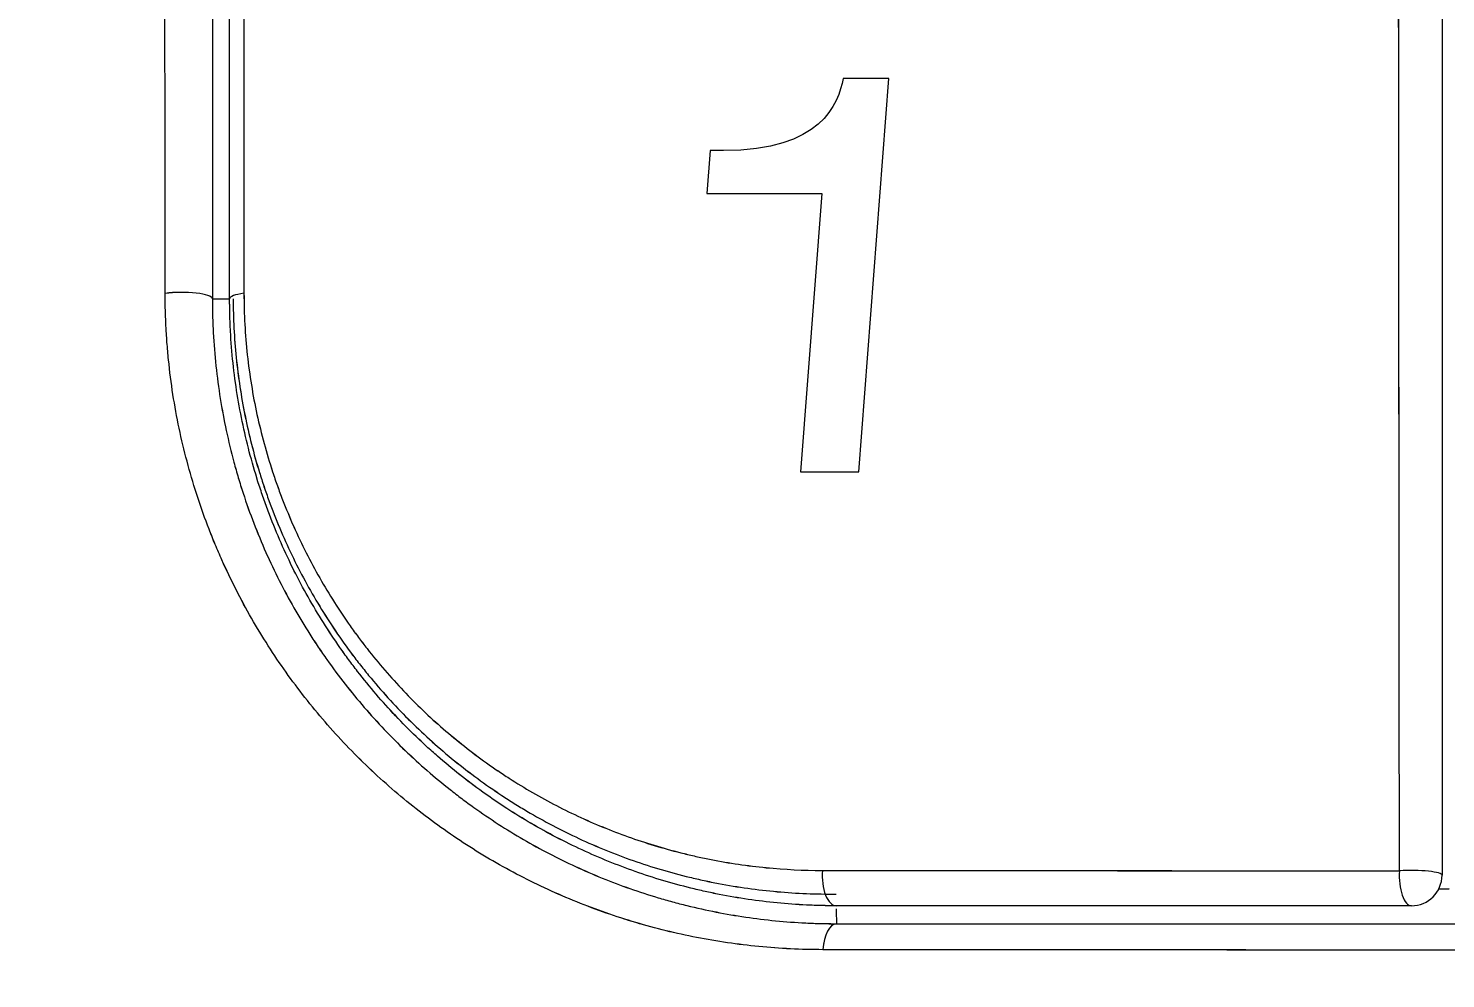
# Model space of a CAD drawing. Extents: x 2963 to 9049, y -570 to 1982.
# Drawn here: x 6577.99 to 6601.12, y 221 to 236.5 of the extents above; entities that cross this region are included whole.
import ezdxf

# ---------------------------------------------------------------- set-up
doc = ezdxf.new("R2010")
doc.units = 0
doc.header["$LTSCALE"] = 20
doc.header["$MEASUREMENT"] = 0
doc.linetypes.add('CENTER', pattern=[2, 1.25, -0.25, 0.25, -0.25])
doc.layers.get('0').update_dxf_attribs({"linetype": 'CONTINUOUS'})
doc.layers.get('DEFPOINTS').update_dxf_attribs({"linetype": 'CONTINUOUS'})
doc.layers.add('1', color=7, linetype='CONTINUOUS')
doc.styles.get("Standard").update_dxf_attribs({"font": 'NanumGothic.ttf'})
doc.dimstyles.get("Standard").update_dxf_attribs({"dimtxt": 2.7, "dimasz": 2.5, "dimexe": 1.5, "dimexo": 1.5, "dimgap": 1.5, "dimtad": 1, "dimdec": 0, "dimlfac": 10, "dimzin": 0, "dimdsep": 46, "dimtxsty": 'Standard', "dimcen": 0, "dimclrt": 2, "dimadec": 0, "dimazin": 0, "dimtfac": 1, "dimtdec": 0, "dimtmove": 0, "dimatfit": 3, "dimfxl": 0, "dimtolj": 1, "dimtzin": 0, "dimarcsym": 0})

# ---------------------------------------------------------------- blocks, each defined once
blk = doc.blocks.new('*D20')
at = {"color": 3, "lineweight": -2}
for p, q in [((6593.644, 274.161), (6295.904, 274.161)), ((6301.904, 250.161), (6301.904, 62.919)), ((6301.904, -174.178), (6301.904, 13.065)), ((6436.128, -198.178), (6295.904, -198.178))]:
    blk.add_line(p, q, dxfattribs=at)
at = {"color": 3}
for points in [[(6297.904, 250.161), (6305.904, 250.161), (6301.904, 274.161)], [(6297.904, -174.178), (6305.904, -174.178), (6301.904, -198.178)]]:
    blk.add_solid(points, dxfattribs=at)
at = {"layer": 'DEFPOINTS', "color": 0}
for p in [(6301.904, 274.161), (6595.444, 274.161), (6437.928, -198.178)]:
    blk.add_point(p, dxfattribs=at)
at = {"color": 2, "insert": (6301.904, 37.992), "char_height": 24, "attachment_point": 5}
blk.add_mtext('\\A1;475', dxfattribs=at)
blk = doc.blocks.new('A$C232549f7')
at = {"layer": '1', "color": 0, "linetype": 'Continuous', "lineweight": 18}
for p, q in [((84.764, 147.871), (84.021, 147.871)), ((84.278, 141.453), (84.764, 147.871)), ((81.852, 146.694), (81.799, 145.993)), ((81.799, 145.993), (83.672, 145.993)), ((83.672, 145.993), (83.327, 141.453)), ((83.327, 141.453), (84.278, 141.453))]:
    blk.add_line(p, q, dxfattribs=at)
at = {"layer": '1', "color": 0, "linetype": 'Continuous', "lineweight": 13}
for centre, major_axis, ratio, start_param, end_param in [((73.227, 144.274), (-0.5, 0), 0.211931, 3.159452, 5.284179), ((74.509, 144.277), (-0.5, 0), 0.208328, 5.274197, 6.283185), ((83.909, 134.877), (0, 0.5), 0.460697, 1.416321, 3.141593), ((93.295, 134.877), (0, 0.5), 0.397152, 1.430932, 3.141593), ((93.295, 134.877), (-0.5, 0), 0.151639, 3.123935, 5.116574)]:
    blk.add_ellipse(centre, major_axis=major_axis, ratio=ratio, start_param=start_param, end_param=end_param, dxfattribs=at)
at = {"layer": '1', "color": 0, "linetype": 'Continuous', "lineweight": 18}
for centre, major_axis, ratio, start_param, end_param in [((93.295, 134.877), (0, 0.5), 0.999848, 3.141593, 4.70974), ((83.915, 133.584), (0, -0.5), 0.45841, 3.161231, 4.559054)]:
    blk.add_ellipse(centre, major_axis=major_axis, ratio=ratio, start_param=start_param, end_param=end_param, dxfattribs=at)
at = {"layer": '1', "color": 0, "linetype": 'Continuous', "lineweight": 13}
for points, knots in [([(93.099, 134.946), (93.095, 139.761), (93.091, 144.57), (93.082, 154.175), (93.078, 158.97), (93.074, 163.759)], [0, 0, 0, 0, 0.5, 0.5, 1, 1, 1, 1]), ([(83.689, 133.661), (83.336, 133.661), (82.989, 133.678), (82.302, 133.745), (81.624, 133.845), (80.964, 134.006), (80.313, 134.199), (79.991, 134.311), (79.516, 134.503), (79.359, 134.571), (79.051, 134.712), (78.899, 134.787), (78.449, 135.02), (77.866, 135.358), (77.317, 135.75), (76.784, 136.169), (76.526, 136.392), (76.027, 136.868), (75.79, 137.116), (75.341, 137.635), (75.129, 137.906), (74.729, 138.469), (74.541, 138.762), (74.192, 139.371), (74.03, 139.688), (73.846, 140.1), (73.809, 140.183), (73.74, 140.351), (73.638, 140.604), (73.546, 140.861), (73.375, 141.381), (73.278, 141.735), (73.121, 142.46), (73.06, 142.83), (73.009, 143.304), (73, 143.4), (72.984, 143.591), (72.965, 143.879), (72.957, 144.169), (72.957, 144.363)], [0, 0, 0, 0, 0.0625, 0.0625, 0.125, 0.1875, 0.1875, 0.25, 0.25, 0.28125, 0.28125, 0.3125, 0.3125, 0.375, 0.4375, 0.4375, 0.5, 0.5, 0.5625, 0.5625, 0.625, 0.625, 0.6875, 0.6875, 0.75, 0.75, 0.765625, 0.765625, 0.78125, 0.8125, 0.8125, 0.875, 0.875, 0.9375, 0.9375, 0.953125, 0.953125, 0.96875, 1, 1, 1, 1]), ([(74.243, 144.365), (74.243, 144.024), (74.262, 143.689), (74.333, 143.031), (74.386, 142.708), (74.524, 142.073), (74.609, 141.76), (74.723, 141.415), (74.736, 141.376), (74.762, 141.3), (74.802, 141.186), (74.9, 140.923), (74.991, 140.704), (75.184, 140.271), (75.325, 139.993), (75.632, 139.454), (75.798, 139.193), (76.02, 138.878), (76.066, 138.816), (76.157, 138.692), (76.297, 138.509), (76.442, 138.333), (76.739, 137.989), (76.946, 137.771), (77.38, 137.358), (77.605, 137.162), (77.958, 136.885), (78.077, 136.796), (78.23, 136.687), (78.26, 136.665), (78.322, 136.623), (78.353, 136.601), (78.446, 136.538), (78.508, 136.497), (78.822, 136.295), (79.079, 136.147), (79.605, 135.875), (79.874, 135.751), (80.423, 135.53), (80.704, 135.431), (81.133, 135.303), (81.278, 135.264), (81.498, 135.21), (81.571, 135.193), (81.719, 135.16), (81.793, 135.145), (82.163, 135.072), (82.463, 135.028), (83.068, 134.969), (83.373, 134.954), (83.681, 134.954)], [0, 0, 0, 0, 0.0625, 0.0625, 0.125, 0.125, 0.1875, 0.1875, 0.195312, 0.195312, 0.203125, 0.21875, 0.25, 0.25, 0.3125, 0.3125, 0.375, 0.375, 0.390625, 0.390625, 0.40625, 0.4375, 0.4375, 0.5, 0.5, 0.5625, 0.5625, 0.59375, 0.59375, 0.601562, 0.601562, 0.609375, 0.609375, 0.625, 0.625, 0.6875, 0.6875, 0.75, 0.75, 0.8125, 0.8125, 0.84375, 0.84375, 0.859375, 0.859375, 0.875, 0.875, 0.9375, 0.9375, 1, 1, 1, 1]), ([(83.681, 134.954), (85.224, 134.952), (86.781, 134.951), (89.136, 134.949), (89.924, 134.949), (91.507, 134.948), (92.301, 134.947), (93.099, 134.946)], [0, 0, 0, 0, 0.5, 0.5, 0.75, 0.75, 1, 1, 1, 1]), ([(83.911, 134.084), (83.961, 134.084), (84.011, 134.084), (84.112, 134.084), (84.263, 134.084), (84.617, 134.084), (85.324, 134.084), (86.744, 134.084), (87.969, 134.084), (90.429, 134.084), (92.084, 134.084), (95.421, 134.084), (97.102, 134.084), (99.642, 134.084), (100.917, 134.084), (102.411, 134.084), (103.16, 134.084), (103.535, 134.084), (103.696, 134.084), (103.803, 134.084), (103.857, 134.084), (103.91, 134.084)], [0, 0, 0, 0, 0.007813, 0.007813, 0.015625, 0.03125, 0.0625, 0.125, 0.25, 0.25, 0.5, 0.5, 0.75, 0.75, 0.875, 0.9375, 0.96875, 0.984375, 0.992188, 0.992188, 1, 1, 1, 1]), ([(103.753, 133.645), (102.031, 133.646), (100.32, 133.648), (96.922, 133.65), (95.236, 133.652), (91.888, 133.654), (90.228, 133.656), (86.937, 133.658), (85.306, 133.659), (83.689, 133.661)], [0, 0, 0, 0, 0.25, 0.25, 0.5, 0.5, 0.75, 0.75, 1, 1, 1, 1])]:
    blk.add_open_spline(points, degree=3, knots=knots, dxfattribs=at)
at = {"layer": '1', "color": 0, "linetype": 'Continuous', "lineweight": 18}
for points, knots in [([(93.794, 163.675), (93.795, 158.889), (93.795, 154.095), (93.795, 144.494), (93.795, 139.688), (93.795, 134.875)], [0, 0, 0, 0, 0.5, 0.5, 1, 1, 1, 1]), ([(84.021, 147.871), (83.943, 147.448), (83.662, 146.694), (81.995, 146.694), (81.924, 146.694), (81.852, 146.694)], [0, 0, 0, 0, 0.957007, 0.957007, 1, 1, 1, 1]), ([(73.727, 144.276), (73.727, 144.273), (73.727, 144.27), (73.727, 144.264), (73.727, 144.256), (73.727, 144.235), (73.727, 144.195), (73.728, 144.114), (73.731, 143.952), (73.744, 143.632), (73.766, 143.36), (73.823, 142.823), (73.88, 142.471), (73.991, 141.953), (74.032, 141.782), (74.101, 141.527), (74.125, 141.442), (74.175, 141.274), (74.201, 141.19), (74.338, 140.773), (74.462, 140.451), (74.739, 139.828), (74.892, 139.527), (75.141, 139.09), (75.227, 138.947), (75.362, 138.736), (75.408, 138.666), (75.501, 138.527), (75.548, 138.459), (75.789, 138.119), (75.992, 137.86), (76.312, 137.489), (76.421, 137.369), (76.645, 137.134), (76.759, 137.019), (77.109, 136.685), (77.352, 136.473), (77.669, 136.223), (77.765, 136.149), (77.862, 136.077), (77.927, 136.029), (77.96, 136.005), (78.124, 135.888), (78.258, 135.797), (78.662, 135.536), (78.939, 135.375), (79.505, 135.081), (79.794, 134.947), (80.387, 134.707), (80.69, 134.601), (81.077, 134.485), (81.155, 134.463), (81.312, 134.421), (81.391, 134.4), (81.628, 134.341), (81.788, 134.306), (82.268, 134.212), (82.591, 134.165), (83.082, 134.117), (83.247, 134.105), (83.495, 134.093), (83.619, 134.088), (83.765, 134.085), (83.838, 134.084), (83.874, 134.084), (83.892, 134.084), (83.9, 134.084), (83.905, 134.084), (83.908, 134.084), (83.911, 134.084)], [0, 0, 0, 0, 0.000488, 0.000488, 0.000977, 0.001953, 0.003906, 0.007813, 0.015625, 0.03125, 0.0625, 0.0625, 0.125, 0.125, 0.15625, 0.15625, 0.171875, 0.171875, 0.1875, 0.1875, 0.25, 0.25, 0.3125, 0.3125, 0.34375, 0.34375, 0.359375, 0.359375, 0.375, 0.375, 0.4375, 0.4375, 0.46875, 0.46875, 0.5, 0.5, 0.5625, 0.5625, 0.578125, 0.585937, 0.585937, 0.59375, 0.59375, 0.625, 0.625, 0.6875, 0.6875, 0.75, 0.75, 0.8125, 0.8125, 0.828125, 0.828125, 0.84375, 0.84375, 0.875, 0.875, 0.9375, 0.9375, 0.96875, 0.96875, 0.984375, 0.992187, 0.996094, 0.998047, 0.999023, 0.999512, 0.999512, 1, 1, 1, 1]), ([(83.909, 134.377), (83.904, 134.377), (83.899, 134.377), (83.889, 134.377), (83.874, 134.377), (83.838, 134.377), (83.767, 134.378), (83.626, 134.38), (83.344, 134.39), (83.104, 134.408), (82.627, 134.455), (82.312, 134.501), (81.922, 134.577), (81.844, 134.594), (81.689, 134.628), (81.611, 134.646), (81.38, 134.703), (81.228, 134.745), (80.775, 134.88), (80.185, 135.088), (79.619, 135.349), (79.066, 135.636), (78.796, 135.793), (78.465, 136.007), (78.4, 136.051), (78.302, 136.117), (78.269, 136.14), (78.205, 136.185), (78.044, 136.299), (77.761, 136.512), (77.519, 136.714), (77.341, 136.869), (77.282, 136.921), (77.166, 137.027), (77.109, 137.081), (76.825, 137.354), (76.607, 137.584), (76.296, 137.948), (76.195, 138.072), (76.047, 138.263), (75.998, 138.327), (75.926, 138.425), (75.902, 138.458), (75.855, 138.524), (75.644, 138.821), (75.449, 139.13), (75.129, 139.698), (74.982, 139.991), (74.782, 140.445), (74.719, 140.599), (74.629, 140.834), (74.6, 140.913), (74.544, 141.072), (74.517, 141.152), (74.386, 141.554), (74.298, 141.882), (74.156, 142.547), (74.101, 142.885), (74.046, 143.4), (74.032, 143.573), (74.018, 143.835), (74.013, 143.967), (74.01, 144.121), (74.009, 144.199), (74.009, 144.238), (74.009, 144.254), (74.009, 144.266), (74.009, 144.271), (74.009, 144.277)], [0, 0, 0, 0, 0.000977, 0.000977, 0.001953, 0.003906, 0.007812, 0.015625, 0.03125, 0.0625, 0.0625, 0.125, 0.125, 0.140625, 0.140625, 0.15625, 0.15625, 0.1875, 0.1875, 0.25, 0.3125, 0.3125, 0.375, 0.375, 0.390625, 0.390625, 0.398438, 0.398438, 0.40625, 0.4375, 0.46875, 0.46875, 0.484375, 0.484375, 0.5, 0.5, 0.5625, 0.5625, 0.59375, 0.59375, 0.609375, 0.609375, 0.617188, 0.617188, 0.625, 0.6875, 0.6875, 0.75, 0.75, 0.78125, 0.78125, 0.796875, 0.796875, 0.8125, 0.8125, 0.875, 0.875, 0.9375, 0.9375, 0.96875, 0.96875, 0.984375, 0.992188, 0.996094, 0.998047, 0.999023, 0.999023, 1, 1, 1, 1]), ([(74.066, 144.277), (74.067, 143.954), (74.084, 143.634), (74.149, 142.999), (74.196, 142.684), (74.323, 142.06), (74.401, 141.75), (74.519, 141.367), (74.556, 141.252), (74.609, 141.1), (74.636, 141.023), (74.705, 140.834), (74.763, 140.684), (74.95, 140.242), (75.088, 139.954), (75.392, 139.395), (75.558, 139.122), (75.827, 138.725), (75.92, 138.595), (76.064, 138.402), (76.114, 138.339), (76.189, 138.244), (76.239, 138.181), (76.495, 137.869), (76.739, 137.604), (77.192, 137.156), (77.43, 136.944), (77.925, 136.542), (78.183, 136.353), (78.518, 136.132), (78.586, 136.088), (78.723, 136.003), (78.792, 135.961), (79, 135.838), (79.14, 135.76), (79.564, 135.537), (80.142, 135.268), (80.744, 135.058), (81.204, 134.922), (81.359, 134.88), (81.555, 134.833), (81.594, 134.824), (81.673, 134.806), (81.712, 134.797), (81.83, 134.771), (81.909, 134.755), (82.305, 134.68), (82.623, 134.636), (83.262, 134.578), (83.583, 134.566), (83.906, 134.568)], [0, 0, 0, 0, 0.0625, 0.0625, 0.125, 0.125, 0.1875, 0.1875, 0.203125, 0.210938, 0.21875, 0.21875, 0.25, 0.25, 0.3125, 0.3125, 0.375, 0.375, 0.40625, 0.40625, 0.421875, 0.421875, 0.429688, 0.4375, 0.5, 0.5, 0.5625, 0.5625, 0.625, 0.625, 0.640625, 0.640625, 0.65625, 0.65625, 0.6875, 0.6875, 0.75, 0.8125, 0.8125, 0.84375, 0.84375, 0.851563, 0.851563, 0.859375, 0.859375, 0.875, 0.875, 0.9375, 0.9375, 1, 1, 1, 1]), ([(93.295, 134.377), (92.5, 134.377), (91.709, 134.377), (90.131, 134.377), (89.345, 134.377), (86.998, 134.377), (85.447, 134.377), (83.909, 134.377)], [0, 0, 0, 0, 0.25, 0.25, 0.5, 0.5, 1, 1, 1, 1])]:
    blk.add_open_spline(points, degree=3, knots=knots, dxfattribs=at)
at = {"layer": '1', "color": 0, "linetype": 'Continuous', "lineweight": 13}
for points in [[(72.957, 144.363), (72.954, 147.703), (72.951, 151.038), (72.949, 154.367)], [(73.728, 154.276), (73.727, 150.948), (73.727, 147.614), (73.727, 144.276)], [(74.234, 154.369), (74.237, 151.039), (74.24, 147.704), (74.243, 144.365)], [(73.727, 144.276), (73.821, 144.276), (73.915, 144.277), (74.009, 144.277)], [(83.909, 134.325), (83.909, 134.245), (83.91, 134.165), (83.911, 134.084)]]:
    blk.add_open_spline(points, degree=3, dxfattribs=at)
at = {"layer": '1', "color": 0, "linetype": 'Continuous', "lineweight": 18}
for points in [[(74.009, 144.277), (74.009, 147.615), (74.009, 150.948), (74.009, 154.277)], [(93.909, 134.65), (93.85, 134.65), (93.79, 134.649), (93.731, 134.649)]]:
    blk.add_open_spline(points, degree=3, dxfattribs=at)

msp = doc.modelspace()

# ---------------------------------------------------------------- linework, layer by layer
at = {"layer": '1', "color": 0, "linetype": 'Continuous', "lineweight": 18}
for p, q in [((6592.028, 235.683), (6591.285, 235.683)), ((6591.542, 229.266), (6592.028, 235.683)), ((6589.116, 234.506), (6589.063, 233.805)), ((6589.063, 233.805), (6590.936, 233.805)), ((6590.936, 233.805), (6590.591, 229.266)), ((6590.591, 229.266), (6591.542, 229.266))]:
    msp.add_line(p, q, dxfattribs=at)
at = {"layer": '1', "color": 1, "linetype": 'CENTER', "lineweight": 0, "ltscale": 2}
msp.add_arc((6671.521, 259.03), 500.031, 356.30661, 99.7919, dxfattribs=at)
at = {"layer": '1', "color": 0, "linetype": 'Continuous', "lineweight": 13}
for centre, major_axis, ratio, start_param, end_param in [((6580.491, 232.087), (-0.5, 0), 0.211931, 3.159452, 5.284179), ((6581.773, 232.089), (-0.5, 0), 0.208328, 5.274197, 6.283185), ((6591.173, 222.689), (0, 0.5), 0.460697, 1.416321, 3.141593), ((6600.559, 222.689), (0, 0.5), 0.397152, 1.430932, 3.141593), ((6600.559, 222.689), (-0.5, 0), 0.151639, 3.123935, 5.116574)]:
    msp.add_ellipse(centre, major_axis=major_axis, ratio=ratio, start_param=start_param, end_param=end_param, dxfattribs=at)
at = {"layer": '1', "color": 0, "linetype": 'Continuous', "lineweight": 18}
for centre, major_axis, ratio, start_param, end_param in [((6600.559, 222.689), (0, 0.5), 0.999848, 3.141593, 4.70974), ((6591.179, 221.397), (0, -0.5), 0.45841, 3.161231, 4.559054)]:
    msp.add_ellipse(centre, major_axis=major_axis, ratio=ratio, start_param=start_param, end_param=end_param, dxfattribs=at)
at = {"layer": '1', "color": 0, "linetype": 'Continuous', "lineweight": 13}
for points, knots in [([(6600.363, 222.759), (6600.359, 227.573), (6600.354, 232.382), (6600.346, 241.987), (6600.342, 246.783), (6600.338, 251.571)], [0, 0, 0, 0, 0.5, 0.5, 1, 1, 1, 1]), ([(6590.953, 221.473), (6590.6, 221.473), (6590.252, 221.491), (6589.566, 221.558), (6588.888, 221.657), (6588.228, 221.819), (6587.576, 222.012), (6587.255, 222.124), (6586.779, 222.316), (6586.623, 222.383), (6586.315, 222.525), (6586.163, 222.599), (6585.713, 222.832), (6585.13, 223.17), (6584.581, 223.562), (6584.048, 223.981), (6583.79, 224.205), (6583.291, 224.68), (6583.054, 224.929), (6582.605, 225.448), (6582.393, 225.718), (6581.993, 226.281), (6581.805, 226.574), (6581.455, 227.184), (6581.294, 227.5), (6581.109, 227.912), (6581.073, 227.996), (6581.003, 228.163), (6580.902, 228.416), (6580.81, 228.673), (6580.639, 229.193), (6580.542, 229.547), (6580.385, 230.272), (6580.324, 230.642), (6580.273, 231.117), (6580.264, 231.212), (6580.248, 231.403), (6580.229, 231.691), (6580.221, 231.981), (6580.221, 232.176)], [0, 0, 0, 0, 0.0625, 0.0625, 0.125, 0.1875, 0.1875, 0.25, 0.25, 0.28125, 0.28125, 0.3125, 0.3125, 0.375, 0.4375, 0.4375, 0.5, 0.5, 0.5625, 0.5625, 0.625, 0.625, 0.6875, 0.6875, 0.75, 0.75, 0.765625, 0.765625, 0.78125, 0.8125, 0.8125, 0.875, 0.875, 0.9375, 0.9375, 0.953125, 0.953125, 0.96875, 1, 1, 1, 1]), ([(6581.506, 232.177), (6581.507, 231.836), (6581.526, 231.502), (6581.597, 230.844), (6581.65, 230.521), (6581.788, 229.885), (6581.873, 229.573), (6581.987, 229.227), (6582, 229.189), (6582.026, 229.112), (6582.066, 228.998), (6582.164, 228.736), (6582.255, 228.516), (6582.448, 228.084), (6582.589, 227.805), (6582.896, 227.266), (6583.062, 227.005), (6583.284, 226.69), (6583.329, 226.628), (6583.421, 226.505), (6583.561, 226.322), (6583.706, 226.145), (6584.003, 225.801), (6584.21, 225.583), (6584.643, 225.17), (6584.869, 224.975), (6585.222, 224.698), (6585.341, 224.608), (6585.494, 224.499), (6585.524, 224.478), (6585.586, 224.435), (6585.617, 224.414), (6585.71, 224.351), (6585.772, 224.31), (6586.086, 224.108), (6586.343, 223.959), (6586.869, 223.687), (6587.138, 223.564), (6587.687, 223.342), (6587.968, 223.244), (6588.397, 223.116), (6588.542, 223.077), (6588.762, 223.022), (6588.835, 223.005), (6588.983, 222.973), (6589.057, 222.957), (6589.427, 222.885), (6589.727, 222.841), (6590.331, 222.781), (6590.637, 222.766), (6590.945, 222.766)], [0, 0, 0, 0, 0.0625, 0.0625, 0.125, 0.125, 0.1875, 0.1875, 0.195312, 0.195312, 0.203125, 0.21875, 0.25, 0.25, 0.3125, 0.3125, 0.375, 0.375, 0.390625, 0.390625, 0.40625, 0.4375, 0.4375, 0.5, 0.5, 0.5625, 0.5625, 0.59375, 0.59375, 0.601562, 0.601562, 0.609375, 0.609375, 0.625, 0.625, 0.6875, 0.6875, 0.75, 0.75, 0.8125, 0.8125, 0.84375, 0.84375, 0.859375, 0.859375, 0.875, 0.875, 0.9375, 0.9375, 1, 1, 1, 1]), ([(6590.945, 222.766), (6592.488, 222.765), (6594.044, 222.764), (6596.4, 222.762), (6597.188, 222.761), (6598.771, 222.76), (6599.565, 222.759), (6600.363, 222.759)], [0, 0, 0, 0, 0.5, 0.5, 0.75, 0.75, 1, 1, 1, 1]), ([(6591.175, 221.897), (6591.225, 221.897), (6591.275, 221.897), (6591.376, 221.897), (6591.527, 221.897), (6591.881, 221.897), (6592.588, 221.897), (6594.008, 221.897), (6595.233, 221.897), (6597.693, 221.897), (6599.347, 221.897), (6602.685, 221.897), (6604.366, 221.897), (6606.906, 221.897), (6608.18, 221.897), (6609.675, 221.897), (6610.424, 221.897), (6610.799, 221.897), (6610.96, 221.897), (6611.067, 221.897), (6611.12, 221.897), (6611.174, 221.897)], [0, 0, 0, 0, 0.007813, 0.007813, 0.015625, 0.03125, 0.0625, 0.125, 0.25, 0.25, 0.5, 0.5, 0.75, 0.75, 0.875, 0.9375, 0.96875, 0.984375, 0.992188, 0.992188, 1, 1, 1, 1]), ([(6611.017, 221.458), (6609.295, 221.459), (6607.584, 221.46), (6604.186, 221.463), (6602.5, 221.464), (6599.152, 221.467), (6597.492, 221.468), (6594.201, 221.471), (6592.57, 221.472), (6590.953, 221.473)], [0, 0, 0, 0, 0.25, 0.25, 0.5, 0.5, 0.75, 0.75, 1, 1, 1, 1])]:
    msp.add_open_spline(points, degree=3, knots=knots, dxfattribs=at)
at = {"layer": '1', "color": 0, "linetype": 'Continuous', "lineweight": 18}
for points, knots in [([(6601.058, 251.487), (6601.059, 246.701), (6601.059, 241.908), (6601.059, 232.307), (6601.059, 227.5), (6601.059, 222.688)], [0, 0, 0, 0, 0.5, 0.5, 1, 1, 1, 1]), ([(6591.285, 235.683), (6591.207, 235.26), (6590.926, 234.506), (6589.259, 234.506), (6589.188, 234.506), (6589.116, 234.506)], [0, 0, 0, 0, 0.957007, 0.957007, 1, 1, 1, 1]), ([(6580.991, 232.088), (6580.991, 232.086), (6580.991, 232.083), (6580.991, 232.077), (6580.991, 232.068), (6580.991, 232.048), (6580.991, 232.007), (6580.992, 231.926), (6580.995, 231.765), (6581.008, 231.444), (6581.03, 231.173), (6581.087, 230.635), (6581.143, 230.284), (6581.255, 229.765), (6581.296, 229.594), (6581.365, 229.339), (6581.389, 229.255), (6581.439, 229.087), (6581.465, 229.003), (6581.602, 228.586), (6581.726, 228.264), (6582.003, 227.641), (6582.156, 227.34), (6582.405, 226.903), (6582.491, 226.759), (6582.626, 226.548), (6582.671, 226.478), (6582.764, 226.34), (6582.812, 226.271), (6583.052, 225.931), (6583.256, 225.672), (6583.576, 225.302), (6583.685, 225.181), (6583.909, 224.946), (6584.023, 224.832), (6584.373, 224.497), (6584.616, 224.285), (6584.933, 224.035), (6585.029, 223.961), (6585.126, 223.889), (6585.191, 223.841), (6585.224, 223.818), (6585.388, 223.7), (6585.522, 223.609), (6585.926, 223.348), (6586.203, 223.188), (6586.769, 222.894), (6587.058, 222.76), (6587.651, 222.52), (6587.954, 222.413), (6588.341, 222.298), (6588.419, 222.276), (6588.576, 222.233), (6588.655, 222.212), (6588.892, 222.154), (6589.051, 222.119), (6589.532, 222.025), (6589.855, 221.977), (6590.346, 221.929), (6590.51, 221.917), (6590.758, 221.905), (6590.883, 221.9), (6591.028, 221.898), (6591.101, 221.897), (6591.138, 221.897), (6591.156, 221.897), (6591.164, 221.897), (6591.169, 221.897), (6591.172, 221.897), (6591.175, 221.897)], [0, 0, 0, 0, 0.000488, 0.000488, 0.000977, 0.001953, 0.003906, 0.007813, 0.015625, 0.03125, 0.0625, 0.0625, 0.125, 0.125, 0.15625, 0.15625, 0.171875, 0.171875, 0.1875, 0.1875, 0.25, 0.25, 0.3125, 0.3125, 0.34375, 0.34375, 0.359375, 0.359375, 0.375, 0.375, 0.4375, 0.4375, 0.46875, 0.46875, 0.5, 0.5, 0.5625, 0.5625, 0.578125, 0.585937, 0.585937, 0.59375, 0.59375, 0.625, 0.625, 0.6875, 0.6875, 0.75, 0.75, 0.8125, 0.8125, 0.828125, 0.828125, 0.84375, 0.84375, 0.875, 0.875, 0.9375, 0.9375, 0.96875, 0.96875, 0.984375, 0.992187, 0.996094, 0.998047, 0.999023, 0.999512, 0.999512, 1, 1, 1, 1]), ([(6591.173, 222.189), (6591.168, 222.189), (6591.163, 222.189), (6591.153, 222.189), (6591.137, 222.189), (6591.102, 222.189), (6591.031, 222.19), (6590.89, 222.193), (6590.608, 222.203), (6590.368, 222.22), (6589.891, 222.267), (6589.576, 222.313), (6589.186, 222.39), (6589.108, 222.406), (6588.953, 222.44), (6588.875, 222.459), (6588.644, 222.516), (6588.492, 222.557), (6588.039, 222.692), (6587.449, 222.9), (6586.883, 223.161), (6586.33, 223.449), (6586.059, 223.606), (6585.729, 223.82), (6585.664, 223.863), (6585.566, 223.93), (6585.533, 223.952), (6585.468, 223.998), (6585.307, 224.112), (6585.024, 224.325), (6584.783, 224.526), (6584.605, 224.681), (6584.546, 224.734), (6584.43, 224.84), (6584.373, 224.894), (6584.088, 225.167), (6583.871, 225.397), (6583.56, 225.76), (6583.459, 225.884), (6583.311, 226.075), (6583.262, 226.14), (6583.19, 226.237), (6583.166, 226.27), (6583.119, 226.336), (6582.908, 226.634), (6582.713, 226.943), (6582.393, 227.51), (6582.246, 227.803), (6582.046, 228.258), (6581.983, 228.412), (6581.893, 228.646), (6581.864, 228.725), (6581.808, 228.884), (6581.781, 228.964), (6581.65, 229.367), (6581.562, 229.694), (6581.42, 230.359), (6581.365, 230.697), (6581.31, 231.213), (6581.296, 231.386), (6581.282, 231.648), (6581.277, 231.779), (6581.274, 231.934), (6581.273, 232.011), (6581.273, 232.05), (6581.273, 232.067), (6581.273, 232.078), (6581.273, 232.084), (6581.273, 232.089)], [0, 0, 0, 0, 0.000977, 0.000977, 0.001953, 0.003906, 0.007812, 0.015625, 0.03125, 0.0625, 0.0625, 0.125, 0.125, 0.140625, 0.140625, 0.15625, 0.15625, 0.1875, 0.1875, 0.25, 0.3125, 0.3125, 0.375, 0.375, 0.390625, 0.390625, 0.398438, 0.398438, 0.40625, 0.4375, 0.46875, 0.46875, 0.484375, 0.484375, 0.5, 0.5, 0.5625, 0.5625, 0.59375, 0.59375, 0.609375, 0.609375, 0.617188, 0.617188, 0.625, 0.6875, 0.6875, 0.75, 0.75, 0.78125, 0.78125, 0.796875, 0.796875, 0.8125, 0.8125, 0.875, 0.875, 0.9375, 0.9375, 0.96875, 0.96875, 0.984375, 0.992188, 0.996094, 0.998047, 0.999023, 0.999023, 1, 1, 1, 1]), ([(6581.33, 232.09), (6581.331, 231.767), (6581.348, 231.447), (6581.412, 230.811), (6581.46, 230.497), (6581.586, 229.872), (6581.665, 229.563), (6581.783, 229.179), (6581.82, 229.065), (6581.872, 228.912), (6581.9, 228.836), (6581.968, 228.646), (6582.027, 228.497), (6582.214, 228.054), (6582.352, 227.767), (6582.656, 227.207), (6582.822, 226.935), (6583.091, 226.538), (6583.184, 226.407), (6583.328, 226.215), (6583.378, 226.151), (6583.453, 226.056), (6583.503, 225.993), (6583.759, 225.682), (6584.002, 225.417), (6584.456, 224.969), (6584.694, 224.756), (6585.189, 224.355), (6585.447, 224.166), (6585.782, 223.944), (6585.85, 223.901), (6585.987, 223.815), (6586.056, 223.773), (6586.264, 223.651), (6586.404, 223.573), (6586.828, 223.349), (6587.406, 223.081), (6588.008, 222.87), (6588.468, 222.734), (6588.623, 222.693), (6588.819, 222.645), (6588.858, 222.636), (6588.937, 222.618), (6588.976, 222.609), (6589.094, 222.584), (6589.173, 222.568), (6589.569, 222.492), (6589.887, 222.448), (6590.526, 222.391), (6590.847, 222.378), (6591.17, 222.381)], [0, 0, 0, 0, 0.0625, 0.0625, 0.125, 0.125, 0.1875, 0.1875, 0.203125, 0.210938, 0.21875, 0.21875, 0.25, 0.25, 0.3125, 0.3125, 0.375, 0.375, 0.40625, 0.40625, 0.421875, 0.421875, 0.429688, 0.4375, 0.5, 0.5, 0.5625, 0.5625, 0.625, 0.625, 0.640625, 0.640625, 0.65625, 0.65625, 0.6875, 0.6875, 0.75, 0.8125, 0.8125, 0.84375, 0.84375, 0.851563, 0.851563, 0.859375, 0.859375, 0.875, 0.875, 0.9375, 0.9375, 1, 1, 1, 1]), ([(6600.559, 222.189), (6599.764, 222.189), (6598.972, 222.189), (6597.395, 222.189), (6596.609, 222.189), (6594.262, 222.189), (6592.711, 222.189), (6591.173, 222.189)], [0, 0, 0, 0, 0.25, 0.25, 0.5, 0.5, 1, 1, 1, 1])]:
    msp.add_open_spline(points, degree=3, knots=knots, dxfattribs=at)
at = {"layer": '1', "color": 0, "linetype": 'Continuous', "lineweight": 13}
for points in [[(6580.221, 232.176), (6580.218, 235.515), (6580.215, 238.85), (6580.213, 242.18)], [(6581.498, 242.182), (6581.501, 238.852), (6581.504, 235.517), (6581.506, 232.177)], [(6580.992, 242.088), (6580.991, 238.76), (6580.991, 235.427), (6580.991, 232.088)], [(6580.991, 232.088), (6581.085, 232.089), (6581.179, 232.089), (6581.273, 232.089)], [(6591.172, 222.138), (6591.173, 222.057), (6591.174, 221.977), (6591.175, 221.897)]]:
    msp.add_open_spline(points, degree=3, dxfattribs=at)
at = {"layer": '1', "color": 0, "linetype": 'Continuous', "lineweight": 18}
for points in [[(6581.273, 232.089), (6581.273, 235.427), (6581.273, 238.761), (6581.273, 242.089)], [(6601.173, 222.463), (6601.114, 222.462), (6601.054, 222.462), (6600.995, 222.461)]]:
    msp.add_open_spline(points, degree=3, dxfattribs=at)

# ---------------------------------------------------------------- block references
msp.add_blockref('A$C232549f7', (6507.264, 87.812))

# ---------------------------------------------------------------- dimensions: what is measured, and where the dimension line sits
dim = msp.add_linear_dim(base=(6301.904, 274.161), p1=(6437.928, -198.178), p2=(6595.444, 274.161), angle=90, text='475', dimstyle='Standard', override={"dimscale": 1.2, "dimtxt": 20, "dimasz": 20, "dimexe": 5, "dimgap": 10, "dimtih": 1, "dimtoh": 1, "dimlfac": 1, "dimzin": 12, "dimclrd": 3, "dimclre": 3, "dimazin": 2, "dimarcsym": 1})
dim.commit()
dim.dimension.update_dxf_attribs({"geometry": '*D20', "text_midpoint": (6301.904, 37.992), "dimtype": 160})

doc.saveas('drawing.dxf')
